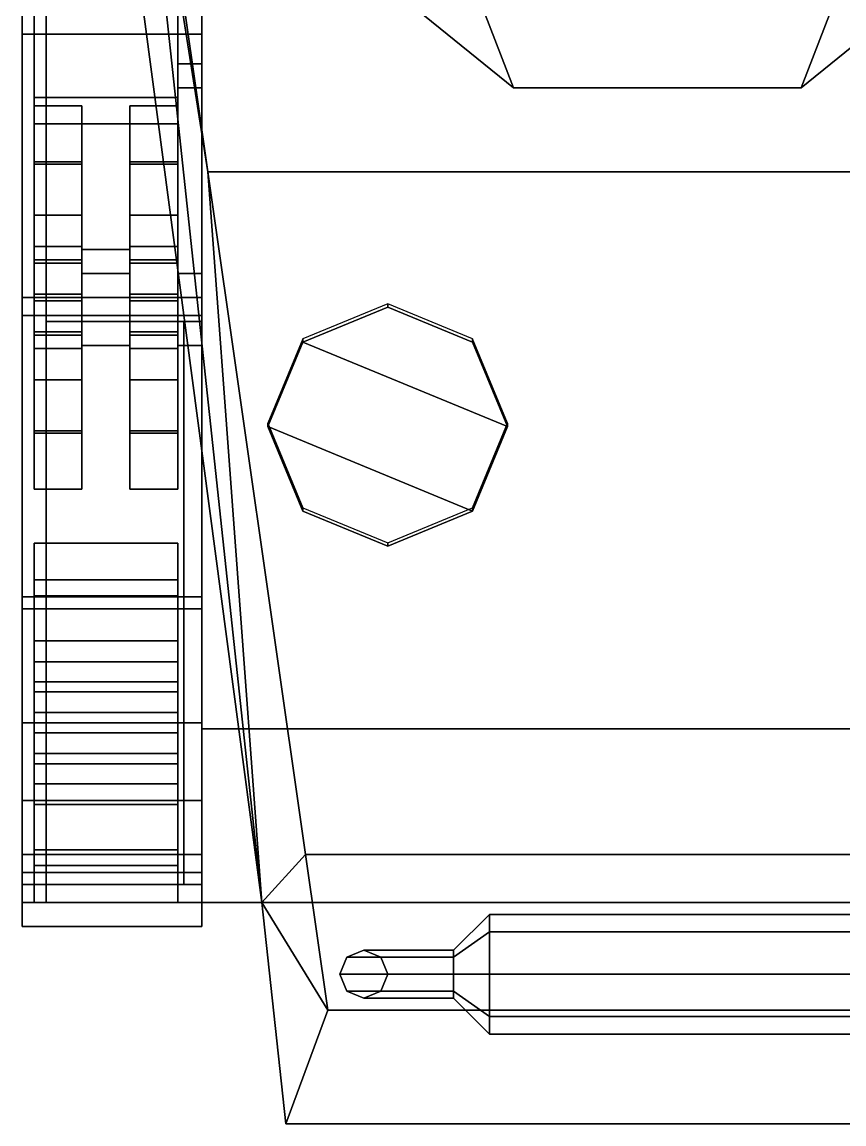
# Model space of a CAD drawing. Header units: millimetres. Extents: x -1.1 to 1.1, y -2.6 to 9.
# Drawn here: x -1.06 to 0.311, y -2.61 to -0.77 of the extents above; entities that cross this region are included whole.
import ezdxf

# ---------------------------------------------------------------- set-up
doc = ezdxf.new("R2010")
doc.units = ezdxf.units.MM
for name, color, linetype in [('fenders', 6, 'Continuous'), ('torsions', 5, 'Continuous'), ('tracks', 3, 'Continuous'), ('turret', 2, 'Continuous'), ('wheels', 2, 'Continuous')]:
    doc.layers.add(name, color=color, linetype=linetype)

msp = doc.modelspace()

# ---------------------------------------------------------------- linework, layer by layer
for points in [[(-0.76, 1.7, 0.29), (-0.76, -1.95, 0.29), (-0.76, -2.24, 0.91), (-0.76, 2.23, 0.73)], [(-0.76, 2.23, 0.73), (-0.76, -2.24, 0.91), (-0.76, -2.24, 0.91), (-0.76, 0.17, 1.07)], [(0.76, 1.7, 0.29), (0.76, -1.95, 0.29), (-0.76, -1.95, 0.29), (-0.76, 1.7, 0.29)], [(-0.6599, -2.24, 0.91), (-0.6599, -2.24, 0.91), (-0.8773, -0.21, 1.36), (-0.98, 0.17, 1.07)], [(-0.75, -1.02, 1.43), (-0.8657, -0.21, 1.43), (-0.8773, -0.21, 1.36), (-0.75, -1.02, 1.43)], [(-0.6599, -2.24, 0.91), (-0.6599, -2.24, 0.91), (-0.75, -1.02, 1.43), (-0.8773, -0.21, 1.36)], [(0.75, -1.02, 1.43), (0.8657, -0.21, 1.43), (-0.8657, -0.21, 1.43), (-0.75, -1.02, 1.43)], [(-0.75, -1.02, 1.43), (-0.5871, -2.16, 1.35), (0.5871, -2.16, 1.35), (0.75, -1.02, 1.43)], [(-0.6599, -2.24, 0.91), (-0.6599, -2.24, 0.91), (-0.5871, -2.16, 1.35), (-0.75, -1.02, 1.43)], [(-0.45, -1.2405, 1.414), (-0.5914, -1.2989, 1.4099), (-0.5914, -1.3045, 1.4897), (-0.45, -1.2461, 1.4938)], [(-0.5914, -1.3045, 1.4897), (-0.25, -1.4456, 1.4798), (-0.3086, -1.3045, 1.4897), (-0.45, -1.2461, 1.4938)], [(-0.3086, -1.2989, 1.4099), (-0.45, -1.2405, 1.414), (-0.45, -1.2461, 1.4938), (-0.3086, -1.3045, 1.4897)], [(-0.79, -1.27, 1.27), (-0.79, -1.27, 0.97), (-1.02, -1.27, 0.97), (-1.02, -1.27, 1.27)], [(-1.02, -1.27, 0.97), (-1.02, -2.21, 0.91), (-1.02, -2.21, 1.22), (-1.02, -1.27, 1.27)], [(-1.02, -1.27, 1.27), (-1.02, -2.21, 1.22), (-0.79, -2.21, 1.22), (-0.79, -1.27, 1.27)], [(-0.79, -2.21, 1.22), (-0.79, -2.21, 0.91), (-0.79, -1.27, 0.97), (-0.79, -1.27, 1.27)], [(-0.5914, -1.2989, 1.4099), (-0.65, -1.44, 1.4), (-0.65, -1.4456, 1.4798), (-0.5914, -1.3045, 1.4897)], [(-0.65, -1.4456, 1.4798), (-0.3086, -1.5867, 1.4699), (-0.25, -1.4456, 1.4798), (-0.5914, -1.3045, 1.4897)], [(-0.25, -1.44, 1.4), (-0.3086, -1.2989, 1.4099), (-0.3086, -1.3045, 1.4897), (-0.25, -1.4456, 1.4798)], [(-0.65, -1.44, 1.4), (-0.5914, -1.5811, 1.3901), (-0.5914, -1.5867, 1.4699), (-0.65, -1.4456, 1.4798)], [(-0.5914, -1.5867, 1.4699), (-0.45, -1.6451, 1.4659), (-0.3086, -1.5867, 1.4699), (-0.65, -1.4456, 1.4798)], [(-0.3086, -1.5811, 1.3901), (-0.25, -1.44, 1.4), (-0.25, -1.4456, 1.4798), (-0.3086, -1.5867, 1.4699)], [(-0.5914, -1.5811, 1.3901), (-0.45, -1.6395, 1.386), (-0.45, -1.6451, 1.4659), (-0.5914, -1.5867, 1.4699)], [(-0.45, -1.6395, 1.386), (-0.3086, -1.5811, 1.3901), (-0.3086, -1.5867, 1.4699), (-0.45, -1.6451, 1.4659)], [(-0.76, -2.24, 0.91), (-0.76, -1.95, 0.29), (0.76, -1.95, 0.29), (0.76, -2.24, 0.91)], [(-0.55, -2.42, 1.28), (-0.5871, -2.16, 1.35), (-0.6599, -2.24, 0.91)], [(0.55, -2.42, 1.28), (0.5871, -2.16, 1.35), (-0.5871, -2.16, 1.35), (-0.55, -2.42, 1.28)], [(-1.02, -2.21, 1.22), (-1.02, -2.21, 0.91), (-0.79, -2.21, 0.91), (-0.79, -2.21, 1.22)], [(-0.76, -2.24, 0.91), (-0.76, -2.24, 0.91), (0.76, -2.24, 0.91)], [(0.6599, -2.24, 0.91), (0.62, -2.61, 1.14), (-0.62, -2.61, 1.14), (-0.6599, -2.24, 0.91)], [(-0.62, -2.61, 1.14), (-0.55, -2.42, 1.28), (-0.6599, -2.24, 0.91)], [(-0.28, -2.2893, 0.9507), (-0.28, -2.26, 0.88), (-0.34, -2.32, 0.88), (-0.34, -2.3317, 0.9083)], [(-0.28, -2.26, 0.88), (-0.28, -2.2893, 0.8093), (-0.34, -2.3317, 0.8517), (-0.34, -2.32, 0.88)], [(0.52, -2.2893, 0.9507), (0.52, -2.26, 0.88), (-0.28, -2.26, 0.88), (-0.28, -2.2893, 0.9507)], [(0.52, -2.26, 0.88), (0.52, -2.2893, 0.8093), (-0.28, -2.2893, 0.8093), (-0.28, -2.26, 0.88)], [(-0.28, -2.36, 0.98), (-0.28, -2.2893, 0.9507), (-0.34, -2.3317, 0.9083), (-0.34, -2.36, 0.92)], [(-0.28, -2.2893, 0.8093), (-0.28, -2.36, 0.78), (-0.34, -2.36, 0.84), (-0.34, -2.3317, 0.8517)], [(0.52, -2.36, 0.98), (0.52, -2.2893, 0.9507), (-0.28, -2.2893, 0.9507), (-0.28, -2.36, 0.98)], [(0.52, -2.2893, 0.8093), (0.52, -2.36, 0.78), (-0.28, -2.36, 0.78), (-0.28, -2.2893, 0.8093)], [(-0.34, -2.3317, 0.8517), (-0.34, -2.36, 0.84), (-0.53, -2.36, 0.84), (-0.5183, -2.3317, 0.8517)], [(-0.5183, -2.3317, 0.8517), (-0.53, -2.36, 0.84), (-0.53, -2.36, 1.03), (-0.5183, -2.3317, 1.03)], [(-0.34, -2.32, 0.88), (-0.34, -2.3317, 0.8517), (-0.5183, -2.3317, 0.8517), (-0.49, -2.32, 0.88)], [(-0.49, -2.32, 0.88), (-0.5183, -2.3317, 0.8517), (-0.5183, -2.3317, 1.03), (-0.49, -2.32, 1.03)], [(-0.34, -2.3317, 0.9083), (-0.34, -2.32, 0.88), (-0.49, -2.32, 0.88), (-0.4617, -2.3317, 0.9083)], [(-0.4617, -2.3317, 0.9083), (-0.49, -2.32, 0.88), (-0.49, -2.32, 1.03), (-0.4617, -2.3317, 1.03)], [(-0.34, -2.36, 0.92), (-0.34, -2.3317, 0.9083), (-0.4617, -2.3317, 0.9083), (-0.45, -2.36, 0.92)], [(-0.45, -2.36, 0.92), (-0.4617, -2.3317, 0.9083), (-0.4617, -2.3317, 1.03), (-0.45, -2.36, 1.03)], [(-0.34, -2.36, 0.84), (-0.34, -2.3883, 0.8517), (-0.5183, -2.3883, 0.8517), (-0.53, -2.36, 0.84)], [(-0.53, -2.36, 0.84), (-0.5183, -2.3883, 0.8517), (-0.5183, -2.3883, 1.03), (-0.53, -2.36, 1.03)], [(-0.34, -2.3883, 0.9083), (-0.34, -2.36, 0.92), (-0.45, -2.36, 0.92), (-0.4617, -2.3883, 0.9083)], [(-0.4617, -2.3883, 0.9083), (-0.45, -2.36, 0.92), (-0.45, -2.36, 1.03), (-0.4617, -2.3883, 1.03)], [(-0.28, -2.4307, 0.9507), (-0.28, -2.36, 0.98), (-0.34, -2.36, 0.92), (-0.34, -2.3883, 0.9083)], [(-0.28, -2.36, 0.78), (-0.28, -2.4307, 0.8093), (-0.34, -2.3883, 0.8517), (-0.34, -2.36, 0.84)], [(0.52, -2.4307, 0.9507), (0.52, -2.36, 0.98), (-0.28, -2.36, 0.98), (-0.28, -2.4307, 0.9507)], [(0.52, -2.36, 0.78), (0.52, -2.4307, 0.8093), (-0.28, -2.4307, 0.8093), (-0.28, -2.36, 0.78)], [(-0.34, -2.3883, 0.8517), (-0.34, -2.4, 0.88), (-0.49, -2.4, 0.88), (-0.5183, -2.3883, 0.8517)], [(-0.5183, -2.3883, 0.8517), (-0.49, -2.4, 0.88), (-0.49, -2.4, 1.03), (-0.5183, -2.3883, 1.03)], [(-0.34, -2.4, 0.88), (-0.34, -2.3883, 0.9083), (-0.4617, -2.3883, 0.9083), (-0.49, -2.4, 0.88)], [(-0.49, -2.4, 0.88), (-0.4617, -2.3883, 0.9083), (-0.4617, -2.3883, 1.03), (-0.49, -2.4, 1.03)], [(-0.28, -2.46, 0.88), (-0.28, -2.4307, 0.9507), (-0.34, -2.3883, 0.9083), (-0.34, -2.4, 0.88)], [(-0.28, -2.4307, 0.8093), (-0.28, -2.46, 0.88), (-0.34, -2.4, 0.88), (-0.34, -2.3883, 0.8517)], [(0.62, -2.61, 1.14), (0.55, -2.42, 1.28), (-0.55, -2.42, 1.28), (-0.62, -2.61, 1.14)], [(0.52, -2.46, 0.88), (0.52, -2.4307, 0.9507), (-0.28, -2.4307, 0.9507), (-0.28, -2.46, 0.88)], [(0.52, -2.4307, 0.8093), (0.52, -2.46, 0.88), (-0.28, -2.46, 0.88), (-0.28, -2.4307, 0.8093)]]:
    msp.add_3dface(points)
at = {"layer": 'fenders'}
for points in [[(-1.06, 0.17, 1.04), (-1.06, -2.24, 0.89), (-1.02, -2.24, 0.91), (-1.02, 0.17, 1.07)], [(-1.02, 0.17, 1.07), (-1.02, -2.24, 0.91), (-0.6599, -2.24, 0.91), (-0.98, 0.17, 1.07)]]:
    msp.add_3dface(points, dxfattribs=at)
at = {"layer": 'torsions'}
for points in [[(-0.8, -0.84, 0.38), (-0.8, -0.88, 0.36), (-0.8, -0.88, 0.45), (-0.8, -0.84, 0.43)], [(-0.8, -0.84, 0.43), (-0.8, -0.88, 0.45), (-0.76, -0.88, 0.45), (-0.76, -0.84, 0.43)], [(-0.76, -0.84, 0.43), (-0.76, -0.84, 0.38), (-0.8, -0.84, 0.38), (-0.8, -0.84, 0.43)], [(-0.76, -0.84, 0.38), (-0.76, -0.88, 0.36), (-0.8, -0.88, 0.36), (-0.8, -0.84, 0.38)], [(-0.8, -0.88, 0.36), (-0.8, -1.19, 0.28), (-0.8, -1.27, 0.42), (-0.8, -0.88, 0.45)], [(-0.8, -0.88, 0.45), (-0.8, -1.27, 0.42), (-0.76, -1.27, 0.42), (-0.76, -0.88, 0.45)], [(-0.76, -0.88, 0.36), (-0.76, -1.19, 0.28), (-0.8, -1.19, 0.28), (-0.8, -0.88, 0.36)], [(-0.76, -1.27, 0.28), (-0.76, -1.19, 0.28), (-0.76, -1.1513, 0.29), (-0.76, -1.2757, 0.29)], [(-0.8, -1.19, 0.28), (-0.8, -1.27, 0.28), (-0.8, -1.31, 0.35), (-0.8, -1.27, 0.42)], [(-0.76, -1.19, 0.28), (-0.76, -1.27, 0.28), (-0.8, -1.27, 0.28), (-0.8, -1.19, 0.28)], [(-0.8, -1.31, 0.35), (-0.8, -1.27, 0.28), (-0.76, -1.27, 0.28), (-0.76, -1.31, 0.35)], [(-0.8, -1.27, 0.42), (-0.8, -1.31, 0.35), (-0.76, -1.31, 0.35), (-0.76, -1.27, 0.42)]]:
    msp.add_3dface(points, dxfattribs=at)
at = {"layer": 'tracks'}
for points in [[(-0.76, 1.23), (-0.76, -1.23), (-1.06, -1.23), (-1.06, 1.23)], [(-1.06, 1.23), (-1.06, -1.23), (-1.06, -1.23, 0.03), (-1.06, 1.21, 0.03)], [(-0.76, -1.23, 0.03), (-0.76, -1.23), (-0.76, 1.23), (-0.76, 1.21, 0.03)], [(-1.06, 1.21, 0.03), (-1.06, -1.23, 0.03), (-0.76, -1.23, 0.03), (-0.76, 1.21, 0.03)], [(-1.06, -0.79, 0.94), (-1.06, -0.32, 0.92), (-1.06, -0.32, 0.89), (-1.06, -0.79, 0.91)], [(-1.06, -0.79, 0.91), (-1.06, -0.32, 0.89), (-0.76, -0.32, 0.89), (-0.76, -0.79, 0.91)], [(-0.76, -0.79, 0.94), (-0.76, -0.32, 0.92), (-1.06, -0.32, 0.92), (-1.06, -0.79, 0.94)], [(-0.76, -0.32, 0.89), (-0.76, -0.32, 0.92), (-0.76, -0.79, 0.94), (-0.76, -0.79, 0.91)], [(-1.06, -1.26, 0.78), (-1.06, -0.79, 0.91), (-0.76, -0.79, 0.91), (-0.76, -1.26, 0.78)], [(-1.06, -1.26, 0.81), (-1.06, -0.79, 0.94), (-1.06, -0.79, 0.91), (-1.06, -1.26, 0.78)], [(-0.76, -1.26, 0.81), (-0.76, -0.79, 0.94), (-1.06, -0.79, 0.94), (-1.06, -1.26, 0.81)], [(-0.76, -0.79, 0.91), (-0.76, -0.79, 0.94), (-0.76, -1.26, 0.81), (-0.76, -1.26, 0.78)], [(-0.76, -1.23), (-0.76, -2.07, 0.08), (-1.06, -2.07, 0.08), (-1.06, -1.23)], [(-1.06, -1.23), (-1.06, -2.07, 0.08), (-1.06, -2.07, 0.11), (-1.06, -1.23, 0.03)], [(-1.06, -1.23, 0.03), (-1.06, -2.07, 0.11), (-0.76, -2.07, 0.11), (-0.76, -1.23, 0.03)], [(-0.76, -2.07, 0.11), (-0.76, -2.07, 0.08), (-0.76, -1.23), (-0.76, -1.23, 0.03)], [(-1.06, -1.73, 0.7), (-1.06, -1.26, 0.78), (-0.76, -1.26, 0.78), (-0.76, -1.73, 0.7)], [(-1.06, -1.75, 0.74), (-1.06, -1.26, 0.81), (-1.06, -1.26, 0.78), (-1.06, -1.73, 0.7)], [(-0.76, -1.75, 0.74), (-0.76, -1.26, 0.81), (-1.06, -1.26, 0.81), (-1.06, -1.75, 0.74)], [(-0.76, -1.26, 0.78), (-0.76, -1.26, 0.81), (-0.76, -1.75, 0.74), (-0.76, -1.73, 0.7)], [(-1.06, -1.94, 0.7), (-1.06, -1.73, 0.7), (-0.76, -1.73, 0.7), (-0.76, -1.94, 0.7)], [(-1.06, -1.94, 0.74), (-1.06, -1.75, 0.74), (-1.06, -1.73, 0.7), (-1.06, -1.94, 0.7)], [(-0.76, -1.73, 0.7), (-0.76, -1.75, 0.74), (-0.76, -1.94, 0.74), (-0.76, -1.94, 0.7)], [(-0.76, -1.94, 0.74), (-0.76, -1.75, 0.74), (-1.06, -1.75, 0.74), (-1.06, -1.94, 0.74)], [(-0.76, -2.19, 0.62), (-0.76, -1.94, 0.74), (-1.06, -1.94, 0.74), (-1.06, -2.19, 0.62)], [(-1.06, -2.19, 0.62), (-1.06, -1.94, 0.74), (-1.06, -1.94, 0.7), (-1.06, -2.16, 0.61)], [(-1.06, -2.16, 0.61), (-1.06, -1.94, 0.7), (-0.76, -1.94, 0.7), (-0.76, -2.16, 0.61)], [(-0.76, -1.94, 0.7), (-0.76, -1.94, 0.74), (-0.76, -2.19, 0.62), (-0.76, -2.16, 0.61)], [(-0.76, -2.07, 0.08), (-0.76, -2.24, 0.24), (-1.06, -2.24, 0.24), (-1.06, -2.07, 0.08)], [(-1.06, -2.07, 0.08), (-1.06, -2.24, 0.24), (-1.06, -2.21, 0.25), (-1.06, -2.07, 0.11)], [(-1.06, -2.07, 0.11), (-1.06, -2.21, 0.25), (-0.76, -2.21, 0.25), (-0.76, -2.07, 0.11)], [(-0.76, -2.21, 0.25), (-0.76, -2.24, 0.24), (-0.76, -2.07, 0.08), (-0.76, -2.07, 0.11)], [(-1.06, -2.28, 0.4), (-1.06, -2.19, 0.62), (-1.06, -2.16, 0.61), (-1.06, -2.24, 0.4)], [(-1.06, -2.24, 0.4), (-1.06, -2.16, 0.61), (-0.76, -2.16, 0.61), (-0.76, -2.24, 0.4)], [(-0.76, -2.16, 0.61), (-0.76, -2.19, 0.62), (-0.76, -2.28, 0.4), (-0.76, -2.24, 0.4)], [(-0.76, -2.28, 0.4), (-0.76, -2.19, 0.62), (-1.06, -2.19, 0.62), (-1.06, -2.28, 0.4)], [(-1.06, -2.24, 0.24), (-1.06, -2.28, 0.4), (-1.06, -2.24, 0.4), (-1.06, -2.21, 0.25)], [(-1.06, -2.21, 0.25), (-1.06, -2.24, 0.4), (-0.76, -2.24, 0.4), (-0.76, -2.21, 0.25)], [(-0.76, -2.24, 0.4), (-0.76, -2.28, 0.4), (-0.76, -2.24, 0.24), (-0.76, -2.21, 0.25)], [(-0.76, -2.24, 0.24), (-0.76, -2.28, 0.4), (-1.06, -2.28, 0.4), (-1.06, -2.24, 0.24)]]:
    msp.add_3dface(points, dxfattribs=at)
at = {"layer": 'turret'}
for points in [[(-0.29, -0.75, 1.86), (-0.4, -0.75, 1.45), (-0.24, -0.88, 1.71), (-0.24, -0.88, 1.82)], [(-0.24, -0.88, 1.71), (-0.4, -0.75, 1.45), (0.4, -0.75, 1.45), (0.24, -0.88, 1.71)], [(0.24, -0.88, 1.82), (0.29, -0.75, 1.86), (-0.29, -0.75, 1.86), (-0.24, -0.88, 1.82)], [(0.24, -0.88, 1.71), (0.4, -0.75, 1.45), (0.29, -0.75, 1.86), (0.24, -0.88, 1.82)], [(-0.24, -0.88, 1.82), (-0.24, -0.88, 1.71), (0.24, -0.88, 1.71), (0.24, -0.88, 1.82)]]:
    msp.add_3dface(points, dxfattribs=at)
at = {"layer": 'wheels'}
for points in [[(-1.04, -0.79, 0.91), (-1.04, -0.6839, 0.8661), (-1.04, -0.64, 0.76), (-1.04, -0.8961, 0.8661)], [(-1.04, -0.8961, 0.8661), (-1.04, -0.64, 0.76), (-1.04, -0.6839, 0.6539), (-1.04, -0.94, 0.76)], [(-0.8, -0.79, 0.91), (-0.8, -0.6839, 0.8661), (-1.04, -0.6839, 0.8661), (-1.04, -0.79, 0.91)], [(-0.8, -0.6839, 0.6539), (-0.8, -0.79, 0.61), (-1.04, -0.79, 0.61), (-1.04, -0.6839, 0.6539)], [(-1.04, -0.94, 0.76), (-1.04, -0.6839, 0.6539), (-1.04, -0.79, 0.61), (-1.04, -0.8961, 0.6539)], [(-0.8, -0.8961, 0.8661), (-0.8, -0.79, 0.91), (-1.04, -0.79, 0.91), (-1.04, -0.8961, 0.8661)], [(-0.8, -0.79, 0.61), (-0.8, -0.8961, 0.6539), (-1.04, -0.8961, 0.6539), (-1.04, -0.79, 0.61)], [(-0.8, -0.94, 0.76), (-0.8, -0.8961, 0.8661), (-1.04, -0.8961, 0.8661), (-1.04, -0.94, 0.76)], [(-0.8, -0.8961, 0.6539), (-0.8, -0.94, 0.76), (-1.04, -0.94, 0.76), (-1.04, -0.8961, 0.6539)], [(-1.04, -1.0927, 0.1722), (-1.04, -1.0073, 0.32), (-1.04, -0.91, 0.35), (-1.04, -1.0037, 0.1237)], [(-1.04, -1.0037, 0.1237), (-1.04, -0.91, 0.35), (-0.96, -0.91, 0.35), (-0.96, -1.0037, 0.1237)], [(-1.04, -1.0073, 0.38), (-1.04, -1.0927, 0.5278), (-1.04, -1.0037, 0.5763), (-1.04, -0.91, 0.35)], [(-1.04, -0.91, 0.35), (-1.04, -1.0037, 0.5763), (-0.96, -1.0037, 0.5763), (-0.96, -0.91, 0.35)], [(-1.04, -1.0073, 0.32), (-1.04, -1.0073, 0.38), (-1.04, -0.91, 0.35)], [(-0.96, -1.0073, 0.32), (-0.96, -1.0927, 0.1722), (-0.96, -1.0037, 0.1237), (-0.96, -0.91, 0.35)], [(-0.96, -1.0073, 0.38), (-0.96, -1.0073, 0.32), (-0.96, -0.91, 0.35), (-0.96, -1.0037, 0.5763)], [(-0.8, -0.91, 0.35), (-0.8, -1.0037, 0.1237), (-0.88, -1.0037, 0.1237), (-0.88, -0.91, 0.35)], [(-0.88, -1.0927, 0.1722), (-0.88, -1.0073, 0.32), (-0.88, -0.91, 0.35), (-0.88, -1.0037, 0.1237)], [(-0.8, -1.0037, 0.5763), (-0.8, -0.91, 0.35), (-0.88, -0.91, 0.35), (-0.88, -1.0037, 0.5763)], [(-0.88, -1.0073, 0.38), (-0.88, -1.0927, 0.5278), (-0.88, -1.0037, 0.5763), (-0.88, -0.91, 0.35)], [(-0.88, -1.0073, 0.32), (-0.88, -1.0073, 0.38), (-0.88, -0.91, 0.35)], [(-0.8, -1.0073, 0.32), (-0.8, -1.0927, 0.1722), (-0.8, -1.0037, 0.1237), (-0.8, -0.91, 0.35)], [(-0.8, -1.0073, 0.38), (-0.8, -1.0073, 0.32), (-0.8, -0.91, 0.35), (-0.8, -1.0037, 0.5763)], [(-1.04, -1.1446, 0.1422), (-1.04, -1.0927, 0.1722), (-1.04, -1.0037, 0.1237), (-1.04, -1.23, 0.03)], [(-1.04, -1.23, 0.03), (-1.04, -1.0037, 0.1237), (-0.96, -1.0037, 0.1237), (-0.96, -1.23, 0.03)], [(-1.04, -1.0927, 0.5278), (-1.04, -1.1446, 0.5578), (-1.04, -1.23, 0.67), (-1.04, -1.0037, 0.5763)], [(-1.04, -1.0037, 0.5763), (-1.04, -1.23, 0.67), (-0.96, -1.23, 0.67), (-0.96, -1.0037, 0.5763)], [(-1.04, -1.0073, 0.32), (-1.04, -1.0927, 0.1722), (-0.96, -1.0927, 0.1722), (-0.96, -1.0073, 0.32)], [(-1.04, -1.0927, 0.5278), (-1.04, -1.0073, 0.38), (-0.96, -1.0073, 0.38), (-0.96, -1.0927, 0.5278)], [(-1.04, -1.0073, 0.38), (-1.04, -1.1673, 0.38), (-1.04, -1.1673, 0.32), (-1.04, -1.0073, 0.32)], [(-1.04, -1.0073, 0.32), (-1.04, -1.1673, 0.32), (-0.96, -1.1673, 0.32), (-0.96, -1.0073, 0.32)], [(-1.04, -1.1673, 0.38), (-1.04, -1.0073, 0.38), (-0.96, -1.0073, 0.38), (-0.96, -1.1673, 0.38)], [(-0.96, -1.0927, 0.1722), (-0.96, -1.1446, 0.1422), (-0.96, -1.23, 0.03), (-0.96, -1.0037, 0.1237)], [(-0.96, -1.0927, 0.5278), (-0.96, -1.0073, 0.38), (-0.96, -1.0037, 0.5763)], [(-0.96, -1.1446, 0.5578), (-0.96, -1.0927, 0.5278), (-0.96, -1.0037, 0.5763), (-0.96, -1.23, 0.67)], [(-0.96, -1.1673, 0.38), (-0.96, -1.0073, 0.38), (-0.96, -1.0073, 0.32), (-0.96, -1.1673, 0.32)], [(-0.8, -1.0037, 0.1237), (-0.8, -1.23, 0.03), (-0.88, -1.23, 0.03), (-0.88, -1.0037, 0.1237)], [(-0.88, -1.1446, 0.1422), (-0.88, -1.0927, 0.1722), (-0.88, -1.0037, 0.1237), (-0.88, -1.23, 0.03)], [(-0.8, -1.23, 0.67), (-0.8, -1.0037, 0.5763), (-0.88, -1.0037, 0.5763), (-0.88, -1.23, 0.67)], [(-0.88, -1.0927, 0.5278), (-0.88, -1.1446, 0.5578), (-0.88, -1.23, 0.67), (-0.88, -1.0037, 0.5763)], [(-0.8, -1.0927, 0.1722), (-0.8, -1.0073, 0.32), (-0.88, -1.0073, 0.32), (-0.88, -1.0927, 0.1722)], [(-0.8, -1.0073, 0.38), (-0.8, -1.0927, 0.5278), (-0.88, -1.0927, 0.5278), (-0.88, -1.0073, 0.38)], [(-0.8, -1.0073, 0.38), (-0.8, -1.1673, 0.38), (-0.88, -1.1673, 0.38), (-0.88, -1.0073, 0.38)], [(-0.8, -1.1673, 0.32), (-0.8, -1.0073, 0.32), (-0.88, -1.0073, 0.32), (-0.88, -1.1673, 0.32)], [(-0.88, -1.1673, 0.32), (-0.88, -1.0073, 0.32), (-0.88, -1.0073, 0.38), (-0.88, -1.1673, 0.38)], [(-0.8, -1.0927, 0.1722), (-0.8, -1.1446, 0.1422), (-0.8, -1.23, 0.03), (-0.8, -1.0037, 0.1237)], [(-0.8, -1.0927, 0.5278), (-0.8, -1.0073, 0.38), (-0.8, -1.0037, 0.5763)], [(-0.8, -1.1446, 0.5578), (-0.8, -1.0927, 0.5278), (-0.8, -1.0037, 0.5763), (-0.8, -1.23, 0.67)], [(-0.8, -1.0073, 0.32), (-0.8, -1.1673, 0.32), (-0.8, -1.1673, 0.38), (-0.8, -1.0073, 0.38)], [(-1.04, -1.1727, 0.3107), (-1.04, -1.0927, 0.1722), (-0.96, -1.0927, 0.1722), (-0.96, -1.1727, 0.3107)], [(-1.04, -1.0927, 0.1722), (-1.04, -1.1727, 0.3107), (-1.04, -1.2246, 0.2807), (-1.04, -1.1446, 0.1422)], [(-1.04, -1.0927, 0.5278), (-1.04, -1.1727, 0.3893), (-0.96, -1.1727, 0.3893), (-0.96, -1.0927, 0.5278)], [(-1.04, -1.1446, 0.5578), (-1.04, -1.2246, 0.4193), (-1.04, -1.1727, 0.3893), (-1.04, -1.0927, 0.5278)], [(-0.96, -1.1727, 0.3107), (-0.96, -1.0927, 0.1722), (-0.96, -1.1446, 0.1422), (-0.96, -1.2246, 0.2807)], [(-0.96, -1.2246, 0.4193), (-0.96, -1.1446, 0.5578), (-0.96, -1.0927, 0.5278), (-0.96, -1.1727, 0.3893)], [(-0.88, -1.2246, 0.2807), (-0.88, -1.1446, 0.1422), (-0.88, -1.0927, 0.1722), (-0.88, -1.1727, 0.3107)], [(-0.8, -1.0927, 0.1722), (-0.8, -1.1727, 0.3107), (-0.88, -1.1727, 0.3107), (-0.88, -1.0927, 0.1722)], [(-0.88, -1.1727, 0.3893), (-0.88, -1.0927, 0.5278), (-0.88, -1.1446, 0.5578), (-0.88, -1.2246, 0.4193)], [(-0.8, -1.1727, 0.3893), (-0.8, -1.0927, 0.5278), (-0.88, -1.0927, 0.5278), (-0.88, -1.1727, 0.3893)], [(-0.8, -1.1446, 0.1422), (-0.8, -1.2246, 0.2807), (-0.8, -1.1727, 0.3107), (-0.8, -1.0927, 0.1722)], [(-0.8, -1.0927, 0.5278), (-0.8, -1.1727, 0.3893), (-0.8, -1.2246, 0.4193), (-0.8, -1.1446, 0.5578)], [(-1.04, -1.1446, 0.1422), (-1.04, -1.2246, 0.2807), (-0.96, -1.2246, 0.2807), (-0.96, -1.1446, 0.1422)], [(-1.04, -1.3154, 0.1422), (-1.04, -1.1446, 0.1422), (-1.04, -1.1446, 0.1422), (-1.04, -1.23, 0.03)], [(-1.04, -1.1446, 0.1422), (-1.04, -1.3154, 0.1422), (-0.96, -1.3154, 0.1422), (-0.96, -1.1446, 0.1422)], [(-1.04, -1.2246, 0.4193), (-1.04, -1.1446, 0.5578), (-0.96, -1.1446, 0.5578), (-0.96, -1.2246, 0.4193)], [(-1.04, -1.1446, 0.5578), (-1.04, -1.3154, 0.5578), (-1.04, -1.23, 0.67)], [(-1.04, -1.3154, 0.5578), (-1.04, -1.1446, 0.5578), (-0.96, -1.1446, 0.5578), (-0.96, -1.3154, 0.5578)], [(-0.96, -1.1446, 0.1422), (-0.96, -1.3154, 0.1422), (-0.96, -1.3154, 0.1422), (-0.96, -1.23, 0.03)], [(-0.96, -1.3154, 0.5578), (-0.96, -1.1446, 0.5578), (-0.96, -1.23, 0.67)], [(-0.88, -1.19, 0.4193), (-0.88, -1.15, 0.35), (-0.96, -1.15, 0.35), (-0.96, -1.19, 0.4193)], [(-0.88, -1.15, 0.35), (-0.88, -1.19, 0.2807), (-0.96, -1.19, 0.2807), (-0.96, -1.15, 0.35)], [(-0.8, -1.2246, 0.2807), (-0.8, -1.1446, 0.1422), (-0.88, -1.1446, 0.1422), (-0.88, -1.2246, 0.2807)], [(-0.8, -1.3154, 0.1422), (-0.8, -1.1446, 0.1422), (-0.88, -1.1446, 0.1422), (-0.88, -1.3154, 0.1422)], [(-0.88, -1.3154, 0.1422), (-0.88, -1.1446, 0.1422), (-0.88, -1.1446, 0.1422), (-0.88, -1.23, 0.03)], [(-0.8, -1.1446, 0.5578), (-0.8, -1.2246, 0.4193), (-0.88, -1.2246, 0.4193), (-0.88, -1.1446, 0.5578)], [(-0.8, -1.1446, 0.5578), (-0.8, -1.3154, 0.5578), (-0.88, -1.3154, 0.5578), (-0.88, -1.1446, 0.5578)], [(-0.88, -1.1446, 0.5578), (-0.88, -1.3154, 0.5578), (-0.88, -1.23, 0.67)], [(-0.8, -1.1446, 0.1422), (-0.8, -1.3154, 0.1422), (-0.8, -1.3154, 0.1422), (-0.8, -1.23, 0.03)], [(-0.8, -1.3154, 0.5578), (-0.8, -1.1446, 0.5578), (-0.8, -1.23, 0.67)], [(-1.04, -1.2354, 0.2807), (-1.04, -1.2246, 0.2807), (-1.04, -1.1727, 0.3107), (-1.04, -1.1673, 0.32)], [(-1.04, -1.2873, 0.3107), (-1.04, -1.2354, 0.2807), (-1.04, -1.1673, 0.32), (-1.04, -1.1673, 0.38)], [(-1.04, -1.2927, 0.32), (-1.04, -1.2873, 0.3107), (-1.04, -1.1673, 0.38), (-1.04, -1.1727, 0.3893)], [(-1.04, -1.1727, 0.3893), (-1.04, -1.1673, 0.38), (-0.96, -1.1673, 0.38), (-0.96, -1.1727, 0.3893)], [(-1.04, -1.1673, 0.32), (-1.04, -1.1727, 0.3107), (-0.96, -1.1727, 0.3107), (-0.96, -1.1673, 0.32)], [(-1.04, -1.2927, 0.38), (-1.04, -1.2927, 0.32), (-1.04, -1.1727, 0.3893), (-1.04, -1.2246, 0.4193)], [(-0.8, -1.1673, 0.38), (-0.8, -1.1727, 0.3893), (-0.88, -1.1727, 0.3893), (-0.88, -1.1673, 0.38)], [(-0.8, -1.1727, 0.3107), (-0.8, -1.1673, 0.32), (-0.88, -1.1673, 0.32), (-0.88, -1.1727, 0.3107)], [(-0.8, -1.1727, 0.3893), (-0.8, -1.1673, 0.38), (-0.8, -1.2354, 0.4193), (-0.8, -1.2246, 0.4193)], [(-0.8, -1.1673, 0.38), (-0.8, -1.1673, 0.32), (-0.8, -1.2873, 0.3893), (-0.8, -1.2354, 0.4193)], [(-0.8, -1.1673, 0.32), (-0.8, -1.1727, 0.3107), (-0.8, -1.2927, 0.38), (-0.8, -1.2873, 0.3893)], [(-0.8, -1.1727, 0.3107), (-0.8, -1.2246, 0.2807), (-0.8, -1.2927, 0.32), (-0.8, -1.2927, 0.38)], [(-0.88, -1.27, 0.4193), (-0.88, -1.19, 0.4193), (-0.96, -1.19, 0.4193), (-0.96, -1.27, 0.4193)], [(-0.88, -1.19, 0.2807), (-0.88, -1.27, 0.2807), (-0.96, -1.27, 0.2807), (-0.96, -1.19, 0.2807)], [(-1.04, -1.2873, 0.3893), (-1.04, -1.2927, 0.38), (-1.04, -1.2246, 0.4193), (-1.04, -1.2354, 0.4193)], [(-1.04, -1.2354, 0.4193), (-1.04, -1.2246, 0.4193), (-0.96, -1.2246, 0.4193), (-0.96, -1.2354, 0.4193)], [(-1.04, -1.2246, 0.2807), (-1.04, -1.2354, 0.2807), (-0.96, -1.2354, 0.2807), (-0.96, -1.2246, 0.2807)], [(-1.04, -1.3673, 0.1722), (-1.04, -1.3154, 0.1422), (-1.04, -1.23, 0.03), (-1.04, -1.4563, 0.1237)], [(-1.04, -1.4563, 0.1237), (-1.04, -1.23, 0.03), (-0.96, -1.23, 0.03), (-0.96, -1.4563, 0.1237)], [(-1.04, -1.3154, 0.5578), (-1.04, -1.3673, 0.5278), (-1.04, -1.4563, 0.5763), (-1.04, -1.23, 0.67)], [(-1.04, -1.23, 0.67), (-1.04, -1.4563, 0.5763), (-0.96, -1.4563, 0.5763), (-0.96, -1.23, 0.67)], [(-0.96, -1.3154, 0.1422), (-0.96, -1.3673, 0.1722), (-0.96, -1.4563, 0.1237), (-0.96, -1.23, 0.03)], [(-0.96, -1.3673, 0.5278), (-0.96, -1.3154, 0.5578), (-0.96, -1.23, 0.67), (-0.96, -1.4563, 0.5763)], [(-0.8, -1.2354, 0.2807), (-0.8, -1.2246, 0.2807), (-0.88, -1.2246, 0.2807), (-0.88, -1.2354, 0.2807)], [(-0.8, -1.2246, 0.4193), (-0.8, -1.2354, 0.4193), (-0.88, -1.2354, 0.4193), (-0.88, -1.2246, 0.4193)], [(-0.8, -1.23, 0.03), (-0.8, -1.4563, 0.1237), (-0.88, -1.4563, 0.1237), (-0.88, -1.23, 0.03)], [(-0.88, -1.3673, 0.1722), (-0.88, -1.3154, 0.1422), (-0.88, -1.23, 0.03), (-0.88, -1.4563, 0.1237)], [(-0.8, -1.4563, 0.5763), (-0.8, -1.23, 0.67), (-0.88, -1.23, 0.67), (-0.88, -1.4563, 0.5763)], [(-0.88, -1.3154, 0.5578), (-0.88, -1.3673, 0.5278), (-0.88, -1.4563, 0.5763), (-0.88, -1.23, 0.67)], [(-0.8, -1.2246, 0.2807), (-0.8, -1.2354, 0.2807), (-0.8, -1.2873, 0.3107), (-0.8, -1.2927, 0.32)], [(-0.8, -1.3154, 0.1422), (-0.8, -1.3673, 0.1722), (-0.8, -1.4563, 0.1237), (-0.8, -1.23, 0.03)], [(-0.8, -1.3673, 0.5278), (-0.8, -1.3154, 0.5578), (-0.8, -1.23, 0.67), (-0.8, -1.4563, 0.5763)], [(-1.04, -1.2354, 0.2807), (-1.04, -1.3154, 0.1422), (-0.96, -1.3154, 0.1422), (-0.96, -1.2354, 0.2807)], [(-1.04, -1.3154, 0.1422), (-1.04, -1.2354, 0.2807), (-1.04, -1.2873, 0.3107), (-1.04, -1.3673, 0.1722)], [(-1.04, -1.3154, 0.5578), (-1.04, -1.2354, 0.4193), (-0.96, -1.2354, 0.4193), (-0.96, -1.3154, 0.5578)], [(-1.04, -1.3673, 0.5278), (-1.04, -1.2873, 0.3893), (-1.04, -1.2354, 0.4193), (-1.04, -1.3154, 0.5578)], [(-0.96, -1.2354, 0.2807), (-0.96, -1.3154, 0.1422), (-0.96, -1.3673, 0.1722), (-0.96, -1.2873, 0.3107)], [(-0.96, -1.2873, 0.3893), (-0.96, -1.3673, 0.5278), (-0.96, -1.3154, 0.5578), (-0.96, -1.2354, 0.4193)], [(-0.88, -1.2873, 0.3107), (-0.88, -1.3673, 0.1722), (-0.88, -1.3154, 0.1422), (-0.88, -1.2354, 0.2807)], [(-0.8, -1.3154, 0.1422), (-0.8, -1.2354, 0.2807), (-0.88, -1.2354, 0.2807), (-0.88, -1.3154, 0.1422)], [(-0.88, -1.2354, 0.4193), (-0.88, -1.3154, 0.5578), (-0.88, -1.3673, 0.5278), (-0.88, -1.2873, 0.3893)], [(-0.8, -1.2354, 0.4193), (-0.8, -1.3154, 0.5578), (-0.88, -1.3154, 0.5578), (-0.88, -1.2354, 0.4193)], [(-0.8, -1.3673, 0.1722), (-0.8, -1.2873, 0.3107), (-0.8, -1.2354, 0.2807), (-0.8, -1.3154, 0.1422)], [(-0.8, -1.3154, 0.5578), (-0.8, -1.2354, 0.4193), (-0.8, -1.2873, 0.3893), (-0.8, -1.3673, 0.5278)], [(-1.04, -1.3673, 0.1722), (-1.04, -1.2873, 0.3107), (-0.96, -1.2873, 0.3107), (-0.96, -1.3673, 0.1722)], [(-1.04, -1.2873, 0.3893), (-1.04, -1.3673, 0.5278), (-0.96, -1.3673, 0.5278), (-0.96, -1.2873, 0.3893)], [(-1.04, -1.2873, 0.3107), (-1.04, -1.2927, 0.32), (-0.96, -1.2927, 0.32), (-0.96, -1.2873, 0.3107)], [(-1.04, -1.2927, 0.38), (-1.04, -1.2873, 0.3893), (-0.96, -1.2873, 0.3893), (-0.96, -1.2927, 0.38)], [(-0.88, -1.31, 0.35), (-0.88, -1.27, 0.4193), (-0.96, -1.27, 0.4193), (-0.96, -1.31, 0.35)], [(-0.88, -1.27, 0.2807), (-0.88, -1.31, 0.35), (-0.96, -1.31, 0.35), (-0.96, -1.27, 0.2807)], [(-0.8, -1.2873, 0.3107), (-0.8, -1.3673, 0.1722), (-0.88, -1.3673, 0.1722), (-0.88, -1.2873, 0.3107)], [(-0.8, -1.3673, 0.5278), (-0.8, -1.2873, 0.3893), (-0.88, -1.2873, 0.3893), (-0.88, -1.3673, 0.5278)], [(-0.8, -1.2927, 0.32), (-0.8, -1.2873, 0.3107), (-0.88, -1.2873, 0.3107), (-0.88, -1.2927, 0.32)], [(-0.8, -1.2873, 0.3893), (-0.8, -1.2927, 0.38), (-0.88, -1.2927, 0.38), (-0.88, -1.2873, 0.3893)], [(-1.04, -1.4527, 0.32), (-1.04, -1.2927, 0.32), (-1.04, -1.2927, 0.38), (-1.04, -1.4527, 0.38)], [(-1.04, -1.2927, 0.32), (-1.04, -1.4527, 0.32), (-0.96, -1.4527, 0.32), (-0.96, -1.2927, 0.32)], [(-1.04, -1.4527, 0.38), (-1.04, -1.2927, 0.38), (-0.96, -1.2927, 0.38), (-0.96, -1.4527, 0.38)], [(-0.96, -1.2927, 0.32), (-0.96, -1.4527, 0.32), (-0.96, -1.4527, 0.38), (-0.96, -1.2927, 0.38)], [(-0.88, -1.2927, 0.38), (-0.88, -1.4527, 0.38), (-0.88, -1.4527, 0.32), (-0.88, -1.2927, 0.32)], [(-0.8, -1.2927, 0.38), (-0.8, -1.4527, 0.38), (-0.88, -1.4527, 0.38), (-0.88, -1.2927, 0.38)], [(-0.8, -1.4527, 0.32), (-0.8, -1.2927, 0.32), (-0.88, -1.2927, 0.32), (-0.88, -1.4527, 0.32)], [(-0.8, -1.4527, 0.38), (-0.8, -1.2927, 0.38), (-0.8, -1.2927, 0.32), (-0.8, -1.4527, 0.32)], [(-1.04, -1.4527, 0.32), (-1.04, -1.3673, 0.1722), (-1.04, -1.4563, 0.1237), (-1.04, -1.55, 0.35)], [(-1.04, -1.3673, 0.1722), (-1.04, -1.4527, 0.32), (-0.96, -1.4527, 0.32), (-0.96, -1.3673, 0.1722)], [(-1.04, -1.3673, 0.5278), (-1.04, -1.4527, 0.38), (-1.04, -1.4563, 0.5763)], [(-1.04, -1.4527, 0.38), (-1.04, -1.3673, 0.5278), (-0.96, -1.3673, 0.5278), (-0.96, -1.4527, 0.38)], [(-0.96, -1.3673, 0.1722), (-0.96, -1.4527, 0.32), (-0.96, -1.55, 0.35), (-0.96, -1.4563, 0.1237)], [(-0.96, -1.4527, 0.38), (-0.96, -1.3673, 0.5278), (-0.96, -1.4563, 0.5763), (-0.96, -1.55, 0.35)], [(-0.8, -1.4527, 0.32), (-0.8, -1.3673, 0.1722), (-0.88, -1.3673, 0.1722), (-0.88, -1.4527, 0.32)], [(-0.88, -1.4527, 0.32), (-0.88, -1.3673, 0.1722), (-0.88, -1.4563, 0.1237), (-0.88, -1.55, 0.35)], [(-0.8, -1.3673, 0.5278), (-0.8, -1.4527, 0.38), (-0.88, -1.4527, 0.38), (-0.88, -1.3673, 0.5278)], [(-0.88, -1.3673, 0.5278), (-0.88, -1.4527, 0.38), (-0.88, -1.4563, 0.5763)], [(-0.8, -1.3673, 0.1722), (-0.8, -1.4527, 0.32), (-0.8, -1.55, 0.35), (-0.8, -1.4563, 0.1237)], [(-0.8, -1.4527, 0.38), (-0.8, -1.3673, 0.5278), (-0.8, -1.4563, 0.5763), (-0.8, -1.55, 0.35)], [(-1.04, -1.4527, 0.38), (-1.04, -1.4527, 0.32), (-1.04, -1.55, 0.35), (-1.04, -1.4563, 0.5763)], [(-0.96, -1.4527, 0.32), (-0.96, -1.4527, 0.38), (-0.96, -1.55, 0.35)], [(-0.88, -1.4527, 0.38), (-0.88, -1.4527, 0.32), (-0.88, -1.55, 0.35), (-0.88, -1.4563, 0.5763)], [(-0.8, -1.4527, 0.32), (-0.8, -1.4527, 0.38), (-0.8, -1.55, 0.35)], [(-1.04, -1.55, 0.35), (-1.04, -1.4563, 0.1237), (-0.96, -1.4563, 0.1237), (-0.96, -1.55, 0.35)], [(-1.04, -1.4563, 0.5763), (-1.04, -1.55, 0.35), (-0.96, -1.55, 0.35), (-0.96, -1.4563, 0.5763)], [(-0.8, -1.4563, 0.1237), (-0.8, -1.55, 0.35), (-0.88, -1.55, 0.35), (-0.88, -1.4563, 0.1237)], [(-0.8, -1.55, 0.35), (-0.8, -1.4563, 0.5763), (-0.88, -1.4563, 0.5763), (-0.88, -1.55, 0.35)], [(-1.04, -1.8035, 0.2035), (-1.04, -1.7015, 0.38), (-1.04, -1.64, 0.4), (-1.04, -1.7279, 0.1879)], [(-0.8, -1.64, 0.4), (-0.8, -1.7279, 0.1879), (-1.04, -1.7279, 0.1879), (-1.04, -1.64, 0.4)], [(-1.04, -1.7279, 0.6121), (-1.04, -1.64, 0.4), (-1.04, -1.7015, 0.42), (-1.04, -1.8035, 0.5965)], [(-0.8, -1.7279, 0.6121), (-0.8, -1.64, 0.4), (-1.04, -1.64, 0.4), (-1.04, -1.7279, 0.6121)], [(-1.04, -1.64, 0.4), (-1.04, -1.64, 0.4), (-1.04, -1.7015, 0.38), (-1.04, -1.7015, 0.42)], [(-0.8, -1.7279, 0.1879), (-0.8, -1.64, 0.4), (-0.8, -1.7015, 0.38), (-0.8, -1.8035, 0.2035)], [(-0.8, -1.8035, 0.5965), (-0.8, -1.7015, 0.42), (-0.8, -1.64, 0.4), (-0.8, -1.7279, 0.6121)], [(-0.8, -1.64, 0.4), (-0.8, -1.64, 0.4), (-0.8, -1.7015, 0.42), (-0.8, -1.7015, 0.38)], [(-0.8, -1.8035, 0.2035), (-0.8, -1.7015, 0.38), (-1.04, -1.7015, 0.38), (-1.04, -1.8035, 0.2035)], [(-0.8, -1.7015, 0.42), (-0.8, -1.8035, 0.5965), (-1.04, -1.8035, 0.5965), (-1.04, -1.7015, 0.42)], [(-0.8, -1.7015, 0.38), (-0.8, -1.8715, 0.38), (-1.04, -1.8715, 0.38), (-1.04, -1.7015, 0.38)], [(-0.8, -1.8715, 0.42), (-0.8, -1.7015, 0.42), (-1.04, -1.7015, 0.42), (-1.04, -1.8715, 0.42)], [(-1.04, -1.7015, 0.42), (-1.04, -1.7015, 0.38), (-1.04, -1.8715, 0.38), (-1.04, -1.8715, 0.42)], [(-0.8, -1.7015, 0.38), (-0.8, -1.7015, 0.42), (-0.8, -1.8715, 0.42), (-0.8, -1.8715, 0.38)], [(-0.8, -1.7279, 0.1879), (-0.8, -1.94, 0.1), (-1.04, -1.94, 0.1), (-1.04, -1.7279, 0.1879)], [(-1.04, -1.7279, 0.1879), (-1.04, -1.7279, 0.1879), (-1.04, -1.8381, 0.1835), (-1.04, -1.8035, 0.2035)], [(-1.04, -1.7279, 0.1879), (-1.04, -1.94, 0.1), (-1.04, -1.8381, 0.1835)], [(-1.04, -1.94, 0.7), (-1.04, -1.7279, 0.6121), (-1.04, -1.7279, 0.6121), (-1.04, -1.8381, 0.6165)], [(-0.8, -1.94, 0.7), (-0.8, -1.7279, 0.6121), (-1.04, -1.7279, 0.6121), (-1.04, -1.94, 0.7)], [(-1.04, -1.7279, 0.6121), (-1.04, -1.7279, 0.6121), (-1.04, -1.8035, 0.5965), (-1.04, -1.8381, 0.6165)], [(-0.8, -1.7279, 0.1879), (-0.8, -1.7279, 0.1879), (-0.8, -1.8035, 0.2035), (-0.8, -1.8381, 0.1835)], [(-0.8, -1.94, 0.1), (-0.8, -1.7279, 0.1879), (-0.8, -1.7279, 0.1879), (-0.8, -1.8381, 0.1835)], [(-0.8, -1.7279, 0.6121), (-0.8, -1.94, 0.7), (-0.8, -1.8381, 0.6165)], [(-0.8, -1.7279, 0.6121), (-0.8, -1.7279, 0.6121), (-0.8, -1.8381, 0.6165), (-0.8, -1.8035, 0.5965)], [(-1.04, -1.8035, 0.2035), (-1.04, -1.8381, 0.1835), (-1.04, -1.9231, 0.3307), (-1.04, -1.8885, 0.3507)], [(-0.8, -1.8885, 0.3507), (-0.8, -1.8035, 0.2035), (-1.04, -1.8035, 0.2035), (-1.04, -1.8885, 0.3507)], [(-0.8, -1.8035, 0.5965), (-0.8, -1.8885, 0.4493), (-1.04, -1.8885, 0.4493), (-1.04, -1.8035, 0.5965)], [(-1.04, -1.8381, 0.6165), (-1.04, -1.8035, 0.5965), (-1.04, -1.8885, 0.4493), (-1.04, -1.9231, 0.4693)], [(-0.8, -1.8381, 0.1835), (-0.8, -1.8035, 0.2035), (-0.8, -1.8885, 0.3507), (-0.8, -1.9231, 0.3307)], [(-0.8, -1.8035, 0.5965), (-0.8, -1.8381, 0.6165), (-0.8, -1.9231, 0.4693), (-0.8, -1.8885, 0.4493)], [(-0.8, -1.8381, 0.1835), (-0.8, -1.9231, 0.3307), (-1.04, -1.9231, 0.3307), (-1.04, -1.8381, 0.1835)], [(-0.8, -2.0419, 0.1835), (-0.8, -1.8381, 0.1835), (-1.04, -1.8381, 0.1835), (-1.04, -2.0419, 0.1835)], [(-1.04, -1.94, 0.1), (-1.04, -2.0419, 0.1835), (-1.04, -2.0419, 0.1835), (-1.04, -1.8381, 0.1835)], [(-1.04, -1.94, 0.7), (-1.04, -1.8381, 0.6165), (-1.04, -1.8381, 0.6165), (-1.04, -2.0419, 0.6165)], [(-0.8, -1.8381, 0.6165), (-0.8, -2.0419, 0.6165), (-1.04, -2.0419, 0.6165), (-1.04, -1.8381, 0.6165)], [(-0.8, -1.9231, 0.4693), (-0.8, -1.8381, 0.6165), (-1.04, -1.8381, 0.6165), (-1.04, -1.9231, 0.4693)], [(-0.8, -1.94, 0.1), (-0.8, -1.8381, 0.1835), (-0.8, -1.8381, 0.1835), (-0.8, -2.0419, 0.1835)], [(-0.8, -1.94, 0.7), (-0.8, -2.0419, 0.6165), (-0.8, -2.0419, 0.6165), (-0.8, -1.8381, 0.6165)], [(-0.8, -1.8885, 0.4493), (-0.8, -1.8715, 0.42), (-1.04, -1.8715, 0.42), (-1.04, -1.8885, 0.4493)], [(-0.8, -1.8715, 0.38), (-0.8, -1.8885, 0.3507), (-1.04, -1.8885, 0.3507), (-1.04, -1.8715, 0.38)], [(-0.8, -1.9231, 0.3307), (-0.8, -1.9569, 0.3307), (-1.04, -1.9569, 0.3307), (-1.04, -1.9231, 0.3307)], [(-0.8, -1.9569, 0.4693), (-0.8, -1.9231, 0.4693), (-1.04, -1.9231, 0.4693), (-1.04, -1.9569, 0.4693)], [(-0.8, -1.94, 0.1), (-0.8, -2.1521, 0.1879), (-1.04, -2.1521, 0.1879), (-1.04, -1.94, 0.1)], [(-1.04, -1.94, 0.1), (-1.04, -2.1521, 0.1879), (-1.04, -2.1521, 0.1879), (-1.04, -2.0419, 0.1835)], [(-1.04, -2.1521, 0.6121), (-1.04, -1.94, 0.7), (-1.04, -2.0419, 0.6165)], [(-0.8, -2.1521, 0.6121), (-0.8, -1.94, 0.7), (-1.04, -1.94, 0.7), (-1.04, -2.1521, 0.6121)], [(-0.8, -2.1521, 0.1879), (-0.8, -1.94, 0.1), (-0.8, -2.0419, 0.1835)], [(-0.8, -1.94, 0.7), (-0.8, -2.1521, 0.6121), (-0.8, -2.1521, 0.6121), (-0.8, -2.0419, 0.6165)], [(-1.04, -2.0419, 0.1835), (-1.04, -2.0765, 0.2035), (-1.04, -1.9915, 0.3507), (-1.04, -1.9569, 0.3307)], [(-0.8, -1.9569, 0.3307), (-0.8, -2.0419, 0.1835), (-1.04, -2.0419, 0.1835), (-1.04, -1.9569, 0.3307)], [(-0.8, -2.0419, 0.6165), (-0.8, -1.9569, 0.4693), (-1.04, -1.9569, 0.4693), (-1.04, -2.0419, 0.6165)], [(-1.04, -2.0765, 0.5965), (-1.04, -2.0419, 0.6165), (-1.04, -1.9569, 0.4693), (-1.04, -1.9915, 0.4493)], [(-0.8, -2.0765, 0.2035), (-0.8, -2.0419, 0.1835), (-0.8, -1.9569, 0.3307), (-0.8, -1.9915, 0.3507)], [(-0.8, -2.0419, 0.6165), (-0.8, -2.0765, 0.5965), (-0.8, -1.9915, 0.4493), (-0.8, -1.9569, 0.4693)], [(-0.8, -2.0765, 0.2035), (-0.8, -1.9915, 0.3507), (-1.04, -1.9915, 0.3507), (-1.04, -2.0765, 0.2035)], [(-0.8, -2.0085, 0.42), (-0.8, -1.9915, 0.4493), (-1.04, -1.9915, 0.4493), (-1.04, -2.0085, 0.42)], [(-0.8, -1.9915, 0.3507), (-0.8, -2.0085, 0.38), (-1.04, -2.0085, 0.38), (-1.04, -1.9915, 0.3507)], [(-0.8, -1.9915, 0.4493), (-0.8, -2.0765, 0.5965), (-1.04, -2.0765, 0.5965), (-1.04, -1.9915, 0.4493)], [(-0.8, -2.0085, 0.38), (-0.8, -2.1785, 0.38), (-1.04, -2.1785, 0.38), (-1.04, -2.0085, 0.38)], [(-0.8, -2.1785, 0.42), (-0.8, -2.0085, 0.42), (-1.04, -2.0085, 0.42), (-1.04, -2.1785, 0.42)], [(-1.04, -2.1785, 0.38), (-1.04, -2.1785, 0.42), (-1.04, -2.0085, 0.42), (-1.04, -2.0085, 0.38)], [(-0.8, -2.1785, 0.42), (-0.8, -2.1785, 0.38), (-0.8, -2.0085, 0.38), (-0.8, -2.0085, 0.42)], [(-1.04, -2.1521, 0.1879), (-1.04, -2.1521, 0.1879), (-1.04, -2.0765, 0.2035), (-1.04, -2.0419, 0.1835)], [(-1.04, -2.1521, 0.6121), (-1.04, -2.1521, 0.6121), (-1.04, -2.0419, 0.6165), (-1.04, -2.0765, 0.5965)], [(-0.8, -2.1521, 0.1879), (-0.8, -2.1521, 0.1879), (-0.8, -2.0419, 0.1835), (-0.8, -2.0765, 0.2035)], [(-0.8, -2.1521, 0.6121), (-0.8, -2.1521, 0.6121), (-0.8, -2.0765, 0.5965), (-0.8, -2.0419, 0.6165)], [(-1.04, -2.1521, 0.1879), (-1.04, -2.24, 0.4), (-1.04, -2.1785, 0.38), (-1.04, -2.0765, 0.2035)], [(-0.8, -2.1785, 0.38), (-0.8, -2.0765, 0.2035), (-1.04, -2.0765, 0.2035), (-1.04, -2.1785, 0.38)], [(-1.04, -2.0765, 0.5965), (-1.04, -2.1785, 0.42), (-1.04, -2.24, 0.4), (-1.04, -2.1521, 0.6121)], [(-0.8, -2.0765, 0.5965), (-0.8, -2.1785, 0.42), (-1.04, -2.1785, 0.42), (-1.04, -2.0765, 0.5965)], [(-0.8, -2.0765, 0.2035), (-0.8, -2.1785, 0.38), (-0.8, -2.24, 0.4), (-0.8, -2.1521, 0.1879)], [(-0.8, -2.1521, 0.6121), (-0.8, -2.24, 0.4), (-0.8, -2.1785, 0.42), (-0.8, -2.0765, 0.5965)], [(-0.8, -2.1521, 0.1879), (-0.8, -2.24, 0.4), (-1.04, -2.24, 0.4), (-1.04, -2.1521, 0.1879)], [(-0.8, -2.24, 0.4), (-0.8, -2.1521, 0.6121), (-1.04, -2.1521, 0.6121), (-1.04, -2.24, 0.4)], [(-1.04, -2.24, 0.4), (-1.04, -2.24, 0.4), (-1.04, -2.1785, 0.42), (-1.04, -2.1785, 0.38)], [(-0.8, -2.24, 0.4), (-0.8, -2.24, 0.4), (-0.8, -2.1785, 0.38), (-0.8, -2.1785, 0.42)]]:
    msp.add_3dface(points, dxfattribs=at)

doc.saveas('drawing.dxf')
